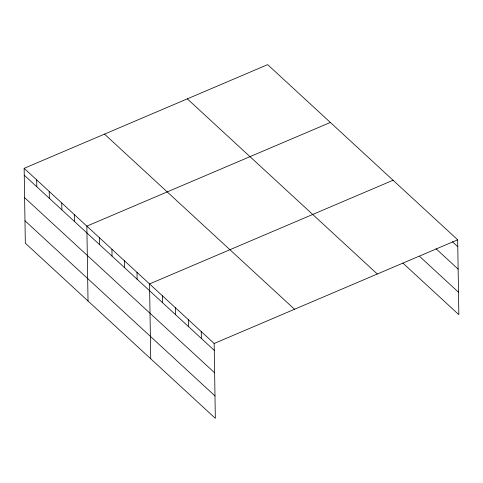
<?xml version="1.0" encoding="UTF-8"?>
<svg xmlns="http://www.w3.org/2000/svg" width="483" height="483" viewBox="0 0 483 483"><rect width="100%" height="100%" fill="white"/><g stroke="black" fill="none" stroke-linecap="round" stroke-linejoin="round"><path stroke-width="0.72" d="M24.15 168.332L214.162 343.485L215.34 418.356L25.327 243.203L24.15 168.332L267.66 64.644L457.673 239.797L458.85 314.668L402.858 263.06M330.366 122.441L86.855 226.129L88.027 301.006M393.071 180.244L149.555 283.932L150.732 358.803M214.162 343.485L457.673 239.797M452.396 241.723L457.781 246.686M436.064 248.769L458.132 269.122M419.733 256.503L458.5 292.233M187.301 98.858L377.314 274.012M104.509 134.111L294.521 309.265M24.259 175.214L214.271 350.368M24.609 197.65L214.621 372.804M24.971 220.767L214.983 395.921M201.242 331.573L201.351 338.462M188.322 319.661L188.424 326.55M175.395 307.756L175.504 314.638M162.475 295.844L162.584 302.726M137.015 272.37L137.124 279.259M124.475 260.814L124.584 267.697M111.935 249.252L112.044 256.135M99.395 237.69L99.504 244.579M74.316 214.573L74.418 221.456M61.77 203.011L61.878 209.894M49.23 191.449L49.338 198.338M36.69 179.887L36.799 186.776"/></g></svg>
